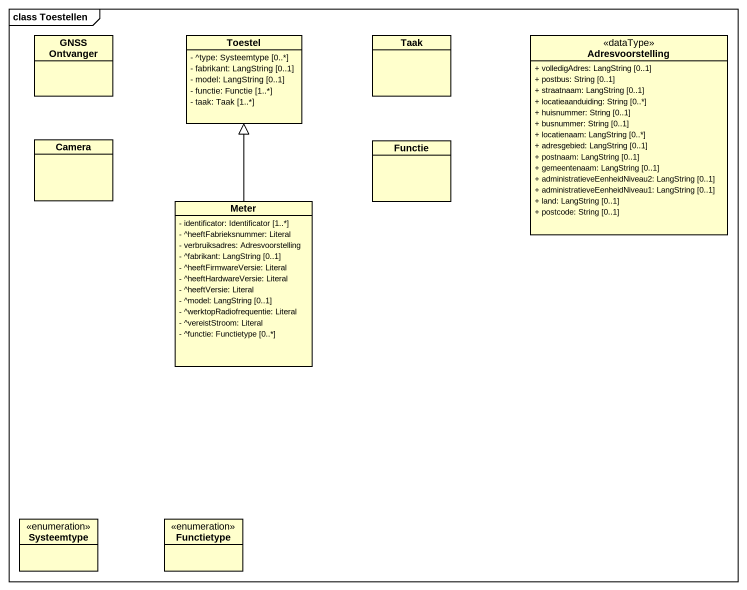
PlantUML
@startuml
mainframe class Toestellen
hide circle
hide empty members
skinparam classAttributeIconSize 0
class "GNSS Ontvanger" as GNSS_Ontvanger
class Toestel {
  - ^type: Systeemtype [0..*]
  - fabrikant: LangString [0..1]
  - model: LangString [0..1]
  - functie: Functie [1..*]
  - taak: Taak [1..*]
}
class Taak
class Adresvoorstelling <<dataType>> {
  + volledigAdres: LangString [0..1]
  + postbus: String [0..1]
  + straatnaam: LangString [0..1]
  + locatieaanduiding: String [0..*]
  + huisnummer: String [0..1]
  + busnummer: String [0..1]
  + locatienaam: LangString [0..*]
  + adresgebied: LangString [0..1]
  + postnaam: LangString [0..1]
  + gemeentenaam: LangString [0..1]
  + administratieveEenheidNiveau2: LangString [0..1]
  + administratieveEenheidNiveau1: LangString [0..1]
  + land: LangString [0..1]
  + postcode: String [0..1]
}
class Camera
class Functie
class Meter {
  - identificator: Identificator [1..*]
  - ^heeftFabrieksnummer: Literal
  - verbruiksadres: Adresvoorstelling
  - ^fabrikant: LangString [0..1]
  - ^heeftFirmwareVersie: Literal
  - ^heeftHardwareVersie: Literal
  - ^heeftVersie: Literal
  - ^model: LangString [0..1]
  - ^werktopRadiofrequentie: Literal
  - ^vereistStroom: Literal
  - ^functie: Functietype [0..*]
}
enum Systeemtype
enum Functietype
Meter -up-|> Toestel
@enduml
